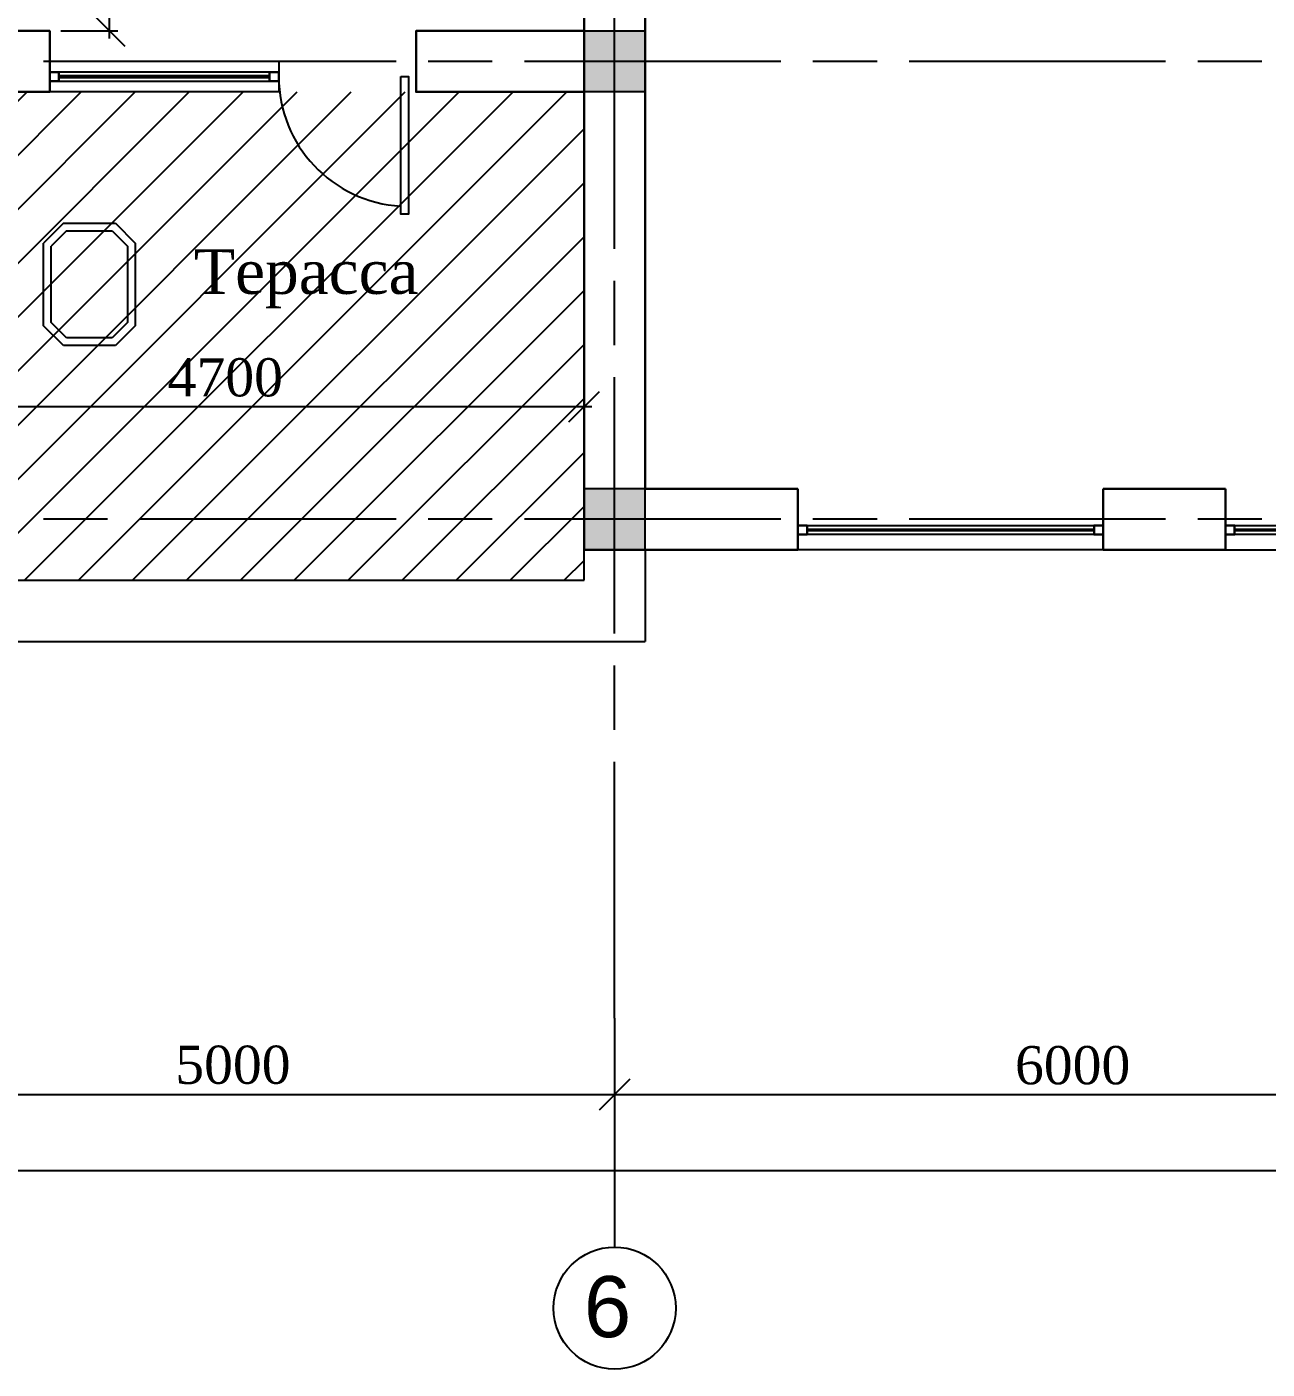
# Model space of a CAD drawing. Header units: inches. Extents: x 2870606 to 3671143, y -733551 to -473558.
# Drawn here: x 3323722 to 3331846, y -526992 to -518197 of the extents above; entities that cross this region are included whole.
import ezdxf

# ---------------------------------------------------------------- set-up
doc = ezdxf.new("R2010")
doc.units = ezdxf.units.IN
doc.header["$MEASUREMENT"] = 0
doc.linetypes.add('ACAD_ISO08W100', pattern=[36, 24, -3, 6, -3])
for name, color, linetype in [('100_FURNITURE', 25, 'Continuous'), ('A_Windows', 160, 'Continuous'), ('ШРИФТ', 7, 'Continuous')]:
    doc.layers.add(name, color=color, linetype=linetype)
doc.styles.add('GENERATED_STYLE_1', font='times.ttf')
doc.styles.add('J~stule', font='dutch.ttf')
doc.styles.add('стиль3', font='arial.ttf', dxfattribs={"height": 250})
doc.dimstyles.new('J~style', dxfattribs={"dimscale": 100, "dimtxt": 2.5, "dimasz": 2, "dimexe": 0.55, "dimexo": 0.725, "dimtad": 1, "dimdec": 0, "dimdsep": 46, "dimtxsty": 'J~stule', "dimblk": 'OBLIQUE', "dimcen": 2, "dimdle": 0.5, "dimadec": 0, "dimazin": 0, "dimtfac": 1, "dimtdec": 0, "dimtmove": 0, "dimatfit": 3, "dimfxl": 1, "dimarcsym": 0})

# ---------------------------------------------------------------- blocks, each defined once
blk = doc.blocks.new('RIK6IR')
at = {"layer": '100_FURNITURE'}
for p, q in [((2806978, 163564.3), (2806848.7, 163435.1)), ((2806998.7, 163514.3), (2806898.7, 163414.3)), ((2807519.4, 163564.3), (2806978, 163564.3)), ((2807498.7, 163514.3), (2806998.7, 163514.3)), ((2807598.7, 163414.3), (2807498.7, 163514.3)), ((2807648.7, 163435.1), (2807519.4, 163564.3)), ((2806848.7, 163435.1), (2806848.7, 163093.6)), ((2807648.7, 163093.6), (2807648.7, 163435.1)), ((2806898.7, 163414.3), (2806898.7, 163114.3)), ((2807598.7, 163114.3), (2807598.7, 163414.3)), ((2806848.7, 163093.6), (2806978, 162964.3)), ((2806898.7, 163114.3), (2806998.7, 163014.3)), ((2807598.7, 163114.3), (2807498.7, 163014.3)), ((2807648.7, 163093.6), (2807519.4, 162964.3)), ((2806998.7, 163014.3), (2807498.7, 163014.3)), ((2806978, 162964.3), (2807519.4, 162964.3))]:
    blk.add_line(p, q, dxfattribs=at)
blk = doc.blocks.new('_Oblique')
at = {"color": 0, "linetype": 'ByBlock', "lineweight": -2}
blk.add_line((-0.5, -0.5), (0.5, 0.5), dxfattribs=at)
blk = doc.blocks.new('*D550')
at = {"color": 0, "lineweight": -2, "transparency": 16777216}
for p, q in [((3323550.6, -510543.1), (3324318.8, -510543.1)), ((3324263.8, -518273.1), (3324263.8, -510493.1)), ((3323944.5, -518223.1), (3324318.8, -518223.1))]:
    blk.add_line(p, q, dxfattribs=at)
at = {"layer": 'Defpoints', "color": 0, "lineweight": 35, "transparency": 16777216}
for p in [(3323478.1, -510543.1), (3324263.8, -510543.1), (3323872, -518223.1)]:
    blk.add_point(p, dxfattribs=at)
at = {"color": 0, "lineweight": -2, "transparency": 16777216, "xscale": 200, "yscale": 200, "zscale": 200}
for p, rotation in [((3324263.8, -510543.1), 90), ((3324263.8, -518223.1), 270)]:
    blk.add_blockref('_Oblique', p, dxfattribs=dict(at, rotation=rotation))
at = {"color": 0, "transparency": 16777216, "insert": (3324073.7, -513946.7), "char_height": 250, "attachment_point": 5, "rotation": 90, "style": 'J~stule'}
blk.add_mtext('7680', dxfattribs=at)
blk = doc.blocks.new('*D558')
at = {"color": 0, "lineweight": -2, "transparency": 16777216}
for p, q in [((3322672, -520479), (3322672, -520740.1)), ((3327372, -520479), (3327372, -520740.1)), ((3322622, -520685.1), (3327422, -520685.1))]:
    blk.add_line(p, q, dxfattribs=at)
at = {"layer": 'Defpoints', "color": 0, "lineweight": 35, "transparency": 16777216}
for p in [(3322672, -520406.5), (3327372, -520406.5), (3327372, -520685.1)]:
    blk.add_point(p, dxfattribs=at)
at = {"color": 0, "lineweight": -2, "transparency": 16777216, "xscale": 200, "yscale": 200, "zscale": 200, "rotation": 180}
blk.add_blockref('_Oblique', (3322672, -520685.1), dxfattribs=at)
at = {"color": 0, "lineweight": -2, "transparency": 16777216, "xscale": 200, "yscale": 200, "zscale": 200}
blk.add_blockref('_Oblique', (3327372, -520685.1), dxfattribs=at)
at = {"color": 0, "transparency": 16777216, "insert": (3325022, -520495.1), "char_height": 250, "attachment_point": 5, "style": 'J~stule'}
blk.add_mtext('4700', dxfattribs=at)
blk = doc.blocks.new('*U70')
at = {"color": 7, "lineweight": 30}
for points in [[(0, 60), (60, 60), (60, 0), (0, 0)], [(2000, 60), (1940, 60), (1940, 0), (2000, 0)]]:
    blk.add_lwpolyline(points, close=True, dxfattribs=at)
at = {"color": 4, "lineweight": 25}
for points in [[(60, 60), (1940, 60), (1940, 0), (60, 0)], [(60, 35), (1940, 35), (1940, 25), (60, 25)]]:
    blk.add_lwpolyline(points, close=True, dxfattribs=at)
blk = doc.blocks.new('*U71')
at = {"color": 7, "lineweight": 30}
for points in [[(0, 60), (60, 60), (60, 0), (0, 0)], [(1500, 60), (1440, 60), (1440, 0), (1500, 0)]]:
    blk.add_lwpolyline(points, close=True, dxfattribs=at)
at = {"color": 4, "lineweight": 25}
for points in [[(60, 60), (1440, 60), (1440, 0), (60, 0)], [(60, 35), (1440, 35), (1440, 25), (60, 25)]]:
    blk.add_lwpolyline(points, close=True, dxfattribs=at)
blk = doc.blocks.new('*U65')
at = {"color": 7, "lineweight": 30}
for points in [[(0, 60), (60, 60), (60, 0), (0, 0)], [(1500, 60), (1440, 60), (1440, 0), (1500, 0)]]:
    blk.add_lwpolyline(points, close=True, dxfattribs=at)
at = {"color": 4, "lineweight": 25}
for points in [[(60, 60), (1440, 60), (1440, 0), (60, 0)], [(60, 35), (1440, 35), (1440, 25), (60, 25)]]:
    blk.add_lwpolyline(points, close=True, dxfattribs=at)
blk = doc.blocks.new('*D881')
at = {"color": 0, "lineweight": -2, "transparency": 16777216}
for p, q in [((3322572, -524764.5), (3322572, -525247)), ((3327572, -524764.5), (3327572, -525247)), ((3322522, -525192), (3327622, -525192))]:
    blk.add_line(p, q, dxfattribs=at)
at = {"layer": 'Defpoints', "color": 0, "lineweight": 35, "transparency": 16777216}
for p in [(3322572, -524692), (3327572, -524692), (3327572, -525192)]:
    blk.add_point(p, dxfattribs=at)
at = {"color": 0, "lineweight": -2, "transparency": 16777216, "xscale": 200, "yscale": 200, "zscale": 200, "rotation": 180}
blk.add_blockref('_Oblique', (3322572, -525192), dxfattribs=at)
at = {"color": 0, "lineweight": -2, "transparency": 16777216, "xscale": 200, "yscale": 200, "zscale": 200}
blk.add_blockref('_Oblique', (3327572, -525192), dxfattribs=at)
at = {"color": 0, "transparency": 16777216, "insert": (3325072, -524999.3), "char_height": 250, "attachment_point": 5, "style": 'J~stule'}
blk.add_mtext('5000', dxfattribs=at)
blk = doc.blocks.new('*D882')
at = {"color": 0, "lineweight": -2, "transparency": 16777216}
for p, q in [((3327572, -524764.5), (3327572, -525247)), ((3333572, -524764.5), (3333572, -525247)), ((3327522, -525192), (3333622, -525192))]:
    blk.add_line(p, q, dxfattribs=at)
at = {"layer": 'Defpoints', "color": 0, "lineweight": 35, "transparency": 16777216}
for p in [(3327572, -524692), (3333572, -524692), (3333572, -525192)]:
    blk.add_point(p, dxfattribs=at)
at = {"color": 0, "lineweight": -2, "transparency": 16777216, "xscale": 200, "yscale": 200, "zscale": 200, "rotation": 180}
blk.add_blockref('_Oblique', (3327572, -525192), dxfattribs=at)
at = {"color": 0, "lineweight": -2, "transparency": 16777216, "xscale": 200, "yscale": 200, "zscale": 200}
blk.add_blockref('_Oblique', (3333572, -525192), dxfattribs=at)
at = {"color": 0, "transparency": 16777216, "insert": (3330572, -525002), "char_height": 250, "attachment_point": 5, "style": 'J~stule'}
blk.add_mtext('6000', dxfattribs=at)
blk = doc.blocks.new('*D889')
at = {"color": 0, "lineweight": -2, "transparency": 16777216}
for p, q in [((3303572, -524764.5), (3303572, -525747)), ((3363572, -524764.5), (3363572, -525747)), ((3363622, -525692), (3303522, -525692))]:
    blk.add_line(p, q, dxfattribs=at)
at = {"layer": 'Defpoints', "color": 0, "lineweight": 35, "transparency": 16777216}
for p in [(3303572, -524692), (3363572, -524692), (3303572, -525692)]:
    blk.add_point(p, dxfattribs=at)
at = {"color": 0, "lineweight": -2, "transparency": 16777216, "xscale": 200, "yscale": 200, "zscale": 200, "rotation": 180}
blk.add_blockref('_Oblique', (3303572, -525692), dxfattribs=at)
at = {"color": 0, "lineweight": -2, "transparency": 16777216, "xscale": 200, "yscale": 200, "zscale": 200}
blk.add_blockref('_Oblique', (3363572, -525692), dxfattribs=at)
at = {"color": 0, "transparency": 16777216, "insert": (3333572, -525502), "char_height": 250, "attachment_point": 5, "style": 'J~stule'}
blk.add_mtext('60000', dxfattribs=at)

msp = doc.modelspace()

# ---------------------------------------------------------------- hatches: boundary and pattern name
h = msp.add_hatch(color=256)
h.dxf.hatch_style = 1
h.paths.add_polyline_path([(3327372.01, -518623.13), (3327372.01, -518223.13), (3327772.01, -518223.13), (3327772.01, -518623.13)])
h = msp.add_hatch()
h.set_pattern_fill('ANSI31', color=72, scale=2000)
h.set_pattern_definition([(45, (282335.31, 104568.67), (-176.776695, 176.776695), [])])
h.paths.add_polyline_path([(3327372.01, -518623.13), (3309772.01, -518623.13), (3309772.01, -521823.13), (3327372.01, -521823.13)])
h = msp.add_hatch(color=256)
h.dxf.hatch_style = 1
h.paths.add_polyline_path([(3327772.01, -521623.13), (3327772.01, -521223.13), (3327372.01, -521223.13), (3327372.01, -521623.13)])

# ---------------------------------------------------------------- linework, layer by layer
at = {"color": 252, "linetype": 'ACAD_ISO08W100', "ltscale": 70}
for p, q in [((3327572.01, -524692.02), (3327572.01, -496403.85)), ((3366460.93, -518423.13), (3300567.24, -518423.13)), ((3366460.93, -521423.13), (3300567.24, -521423.13))]:
    msp.add_line(p, q, dxfattribs=at)
at = {"lineweight": 30}
for p, q in [((3327372.01, -518223.13), (3327372.01, -510543.13)), ((3328772.01, -521623.13), (3328772.01, -521223.13)), ((3330772.01, -521223.13), (3331572.01, -521223.13)), ((3330772.01, -521623.13), (3330772.01, -521223.13)), ((3331572.01, -521623.13), (3331572.01, -521223.13)), ((3330772.01, -521623.13), (3331572.01, -521623.13))]:
    msp.add_line(p, q, dxfattribs=at)
for p, q in [((3325372.01, -518423.13), (3323872.01, -518423.13)), ((3325372.01, -518423.13), (3325372.01, -518623.13)), ((3325372.01, -518623.13), (3323872.01, -518623.13)), ((3327372.01, -521823.13), (3327372.01, -521623.13)), ((3327772.01, -521623.13), (3327772.01, -522223.13)), ((3330772.01, -521623.13), (3328772.01, -521623.13)), ((3331572.01, -521623.13), (3333072.01, -521623.13)), ((3309772.01, -521823.13), (3327372.01, -521823.13)), ((3309372.01, -522223.13), (3327772.01, -522223.13))]:
    msp.add_line(p, q)
at = {"linetype": 'Continuous'}
msp.add_line((3327572.01, -524692.02), (3327572.01, -526192.02), dxfattribs=at)
at = {"lineweight": 30}
for points in [[(3327772.01, -518223.13), (3327772.01, -510423.13), (3324591.65, -510423.13)], [(3322772.01, -518223.13), (3323872.01, -518223.13), (3323872.01, -518623.13), (3322672.01, -518623.13)], [(3327372.01, -518223.13), (3326272.01, -518223.13), (3326272.01, -518623.13), (3327372.01, -518623.13)], [(3328772.01, -521623.13), (3327372.01, -521623.13), (3327372.01, -518223.13)], [(3328772.01, -521223.13), (3327772.01, -521223.13), (3327772.01, -518223.13)]]:
    msp.add_lwpolyline(points, dxfattribs=at)
for points in [[(3327772.01, -518223.13), (3327772.01, -518623.13), (3327372.01, -518623.13), (3327372.01, -518223.13)], [(3326172.01, -518523.13), (3326222.01, -518523.13), (3326222.01, -519423.13), (3326172.01, -519423.13)], [(3327372.01, -521223.13), (3327372.01, -521623.13), (3327772.01, -521623.13), (3327772.01, -521223.13)]]:
    msp.add_lwpolyline(points, close=True)
at = {"linetype": 'Continuous'}
msp.add_circle((3327572.01, -526592.02), 400, dxfattribs=at)
msp.add_arc((3326222.01, -518523.13), 850, 180, 266.627713)

# ---------------------------------------------------------------- block references
at = {"color": 1, "xscale": -1, "rotation": 270.0000000000001}
msp.add_blockref('RIK6IR', (3160867.61, -3327132.78, 58.88), dxfattribs=at)
at = {"layer": 'A_Windows', "color": 5, "lineweight": 30, "xscale": -1, "rotation": 359.9999846070635}
msp.add_blockref('*U65', (3325372.01, -518553.14), dxfattribs=at)
at = {"layer": 'A_Windows', "color": 5, "lineweight": 30, "rotation": 180.0000153929365}
for name, p in [('*U70', (3330772.01, -521463.13)), ('*U71', (3333072.01, -521463.13))]:
    msp.add_blockref(name, p, dxfattribs=at)

# ---------------------------------------------------------------- texts
at = {"linetype": 'Continuous', "insert": (3327525.73, -526382.35), "char_height": 400, "attachment_point": 2, "style": 'стиль3'}
msp.add_mtext('6', dxfattribs=at)
at = {"layer": 'ШРИФТ', "style": 'GENERATED_STYLE_1'}
msp.add_text('Терасса', height=292.5, dxfattribs=at).set_placement((3324816.44, -519946.24))

# ---------------------------------------------------------------- dimensions: what is measured, and where the dimension line sits
dim = msp.add_linear_dim(base=(3324263.84, -510543.13), p1=(3323872.01, -518223.13), p2=(3323478.08, -510543.13), angle=90, dimstyle='J~style', override={"dimdec": 1, "dimtdec": 1})
dim.commit()
dim.dimension.update_dxf_attribs({"geometry": '*D550', "text_midpoint": (3324263.84, -513946.68), "dimtype": 160})
for base, p1, p2, picture, middle in [((3327372.01, -520685.11), (3322672.01, -520406.51), (3327372.01, -520406.51), '*D558', (3325022.01, -520495.09)), ((3303572.01, -525692.02), (3363572.01, -524692.02), (3303572.01, -524692.02), '*D889', (3333572.01, -525502.01)), ((3327572.01, -525192.02), (3322572.01, -524692.02), (3327572.01, -524692.02), '*D881', (3325072.01, -524999.32)), ((3333572.01, -525192.02), (3327572.01, -524692.02), (3333572.01, -524692.02), '*D882', (3330572.01, -525002.01))]:
    dim = msp.add_linear_dim(base=base, p1=p1, p2=p2, dimstyle='J~style', override={"dimdec": 1, "dimtdec": 1})
    dim.commit()
    dim.dimension.update_dxf_attribs({"geometry": picture, "text_midpoint": middle})

doc.saveas('drawing.dxf')
